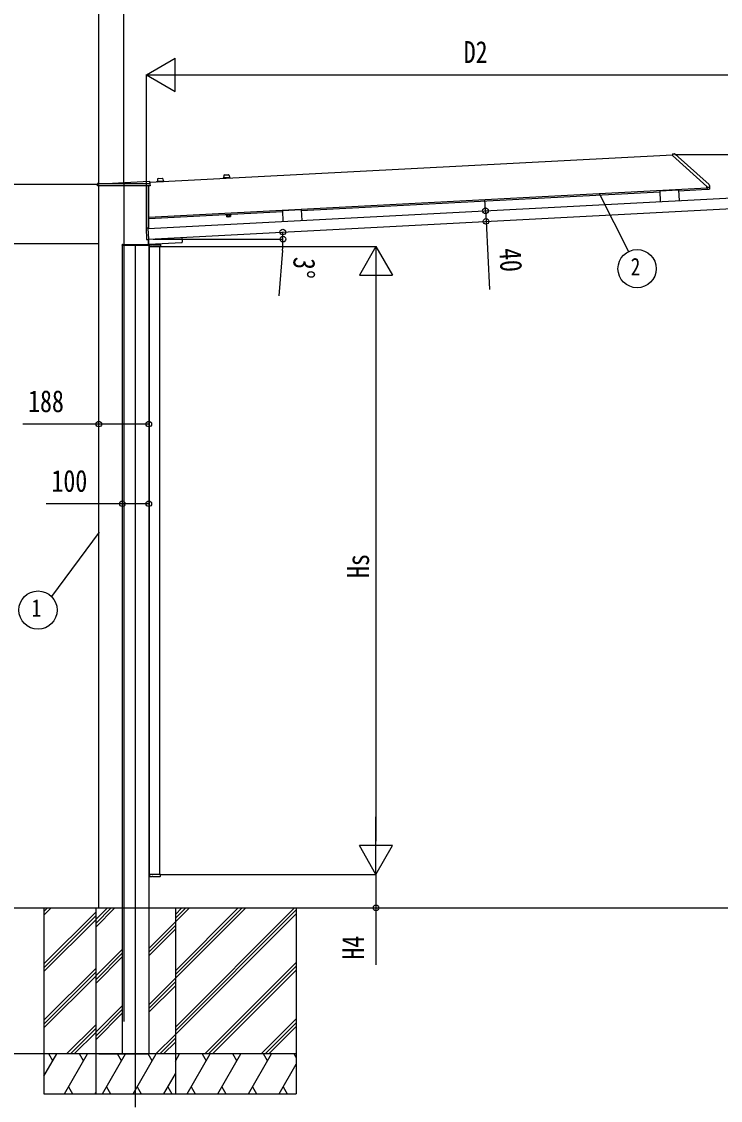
# Model space of a CAD drawing. Units: millimetres, scale not verified. Extents: x -10512 to 10512, y -7425 to 7425.
# Drawn here: x -8404 to -5773, y -5202 to -1141 of the extents above; entities that cross this region are included whole.
import ezdxf
from ezdxf.enums import TextEntityAlignment as Align

# ---------------------------------------------------------------- set-up
doc = ezdxf.new("R2010")
doc.units = ezdxf.units.MM
doc.header["$LTSCALE"] = 30
for name, color, linetype in [('0-4_YKK_12', 2, 'Continuous'), ('0-5_YKK_A1', 4, 'Continuous'), ('0-6_YKK_D', 6, 'Continuous')]:
    doc.layers.add(name, color=color, linetype=linetype)
doc.styles.add('ＭＳ ゴシック', font='')
doc.styles.get('ＭＳ ゴシック').set_extended_font_data('MS Gothic')

msp = doc.modelspace()

# ---------------------------------------------------------------- linework, layer by layer
at = {"layer": '0-4_YKK_12'}
for p, q in [((-8018.5, -1752), (-8018.5, -4904.98)), ((-7974.5, -5227.5), (-7974.49, -1980))]:
    msp.add_line(p, q, dxfattribs=at)
at = {"layer": '0-5_YKK_A1'}
for p, q in [((-7921.22, -1744.96), (-5953.45, -1641.83)), ((-5953.63, -1638.34), (-5946.03, -1638.41)), ((-5953.61, -1638.81), (-5953.63, -1638.34)), ((-5953.61, -1638.81), (-5953.31, -1644.43)), ((-5953.15, -1644.78), (-5823.66, -1761.37)), ((-5943.39, -1639.44), (-5815.53, -1754.56)), ((-8084.75, -1750.42), (-7922.51, -1741.92)), ((-7921.47, -1742.8), (-7920.49, -1751.38)), ((-7893.48, -1743.1), (-7893.55, -1741.8)), ((-7893.47, -1741.57), (-7893.48, -1743.1)), ((-7893.48, -1743.1), (-7869.51, -1741.85)), ((-7893.48, -1743.1), (-7869.51, -1741.85)), ((-7893.46, -1743.5), (-7893.48, -1743.1)), ((-7893.46, -1743.5), (-7869.49, -1742.25)), ((-7892.99, -1741.08), (-7870.21, -1739.88)), ((-7892.41, -1734.35), (-7892.47, -1741.05)), ((-7889.57, -1731.38), (-7874.63, -1730.6)), ((-7871.49, -1733.26), (-7870.74, -1739.91)), ((-7869.69, -1740.32), (-7869.51, -1741.85)), ((-7869.51, -1741.85), (-7869.59, -1740.44)), ((-7869.49, -1742.25), (-7869.51, -1741.85)), ((-7643.82, -1730.02), (-7643.89, -1728.71)), ((-7643.81, -1728.49), (-7643.82, -1730.02)), ((-7643.82, -1730.02), (-7619.86, -1728.76)), ((-7643.82, -1730.02), (-7619.86, -1728.76)), ((-7643.8, -1730.42), (-7643.82, -1730.02)), ((-7643.8, -1730.42), (-7619.84, -1729.16)), ((-7643.34, -1727.99), (-7620.55, -1726.8)), ((-7642.75, -1721.27), (-7642.81, -1727.96)), ((-7639.91, -1718.3), (-7624.98, -1717.52)), ((-7621.84, -1720.17), (-7621.08, -1726.82)), ((-7620.03, -1727.24), (-7619.86, -1728.76)), ((-7619.86, -1728.76), (-7619.93, -1727.36)), ((-7619.84, -1729.16), (-7619.86, -1728.76)), ((-8118.06, -1759.33), (-8117.99, -1751.48)), ((-8117.56, -1759.33), (-8118.06, -1759.33)), ((-7920.09, -1759.33), (-8117.56, -1759.33)), ((-8116.99, -1750.49), (-7921.48, -1750.49)), ((-8112.5, -4477.5), (-8112.5, -1759.33)), ((-7925.8, -1919.44), (-7925.8, -1759.33)), ((-7924.5, -1919.37), (-7924.5, -1759.33)), ((-7924.5, -1877.31), (-5823.21, -1767.19)), ((-7920.49, -1751.38), (-7920.49, -1751.4)), ((-7920.49, -1751.4), (-7919.58, -1759.33)), ((-7919.58, -1759.33), (-7920.09, -1759.33)), ((-7350.77, -1852.25), (-6001.2, -1781.52)), ((-5930.43, -1775.31), (-6001.33, -1779.03)), ((-6001.33, -1779.03), (-5999.27, -1818.47)), ((-5930.43, -1775.31), (-5928.36, -1814.76)), ((-5930.3, -1777.81), (-5822.95, -1772.18)), ((-5823.5, -1761.72), (-5823.41, -1763.32)), ((-5823.36, -1764.26), (-5823.41, -1763.32)), ((-5823.36, -1764.26), (-5815.73, -1764.33)), ((-5823.34, -1764.76), (-5823.36, -1764.26)), ((-5823.34, -1764.76), (-5822.95, -1772.18)), ((-5822.95, -1772.18), (-5815.34, -1771.78)), ((-5815.73, -1764.33), (-5814.32, -1764.34)), ((-5814.21, -1757.32), (-5813.89, -1763.41)), ((-5813.89, -1763.41), (-5813.82, -1764.81)), ((-7926.84, -1919.49), (-5414.57, -1787.83)), ((-7924.75, -1959.44), (-5419.16, -1828.12)), ((-7924.24, -1882.3), (-7421.67, -1855.97)), ((-7617.53, -1867.83), (-7617.44, -1869.43)), ((-7350.9, -1849.75), (-7421.8, -1853.47)), ((-7421.8, -1853.47), (-7419.73, -1892.91)), ((-7350.9, -1849.75), (-7348.83, -1889.2)), ((-7924.24, -1882.3), (-7924.5, -1877.35)), ((-7616.99, -1869.41), (-7631.98, -1870.19)), ((-7631.98, -1870.19), (-7631.72, -1875.1)), ((-7630.69, -1875.63), (-7631.72, -1875.1)), ((-7631.52, -1870.17), (-7631.61, -1868.57)), ((-7617.7, -1874.95), (-7630.69, -1875.63)), ((-7628.23, -1870), (-7627.97, -1874.91)), ((-7620.73, -1869.6), (-7620.48, -1874.52)), ((-7617.7, -1874.95), (-7616.73, -1874.32)), ((-7616.99, -1869.41), (-7616.73, -1874.32)), ((-7935.08, -1918.93), (-7932.89, -1960.88)), ((-7928.72, -1918.1), (-7934.61, -1918.41)), ((-7928.11, -1918.18), (-7926.92, -1918.12)), ((-7928.11, -1918.18), (-7928.11, -1918.18)), ((-7926.9, -1918.47), (-7926.92, -1918.12)), ((-7926.92, -1918.12), (-7926.92, -1918.12)), ((-7926.87, -1918.96), (-7926.9, -1918.47)), ((-7924.72, -1959.99), (-7926.87, -1918.96)), ((-8025, -1982.5), (-8024.92, -1980.95)), ((-8025, -1982.5), (-7924, -1982.5)), ((-8024.5, -1982.5), (-7924.5, -1982.5)), ((-8023.92, -1980), (-7925.08, -1980)), ((-7932.36, -1961.35), (-7926.47, -1961.04)), ((-7926.36, -1961.02), (-7925.47, -1978)), ((-7924.68, -1960.84), (-7925.88, -1960.9)), ((-7925.88, -1960.9), (-7925.88, -1960.9)), ((-7925.8, -1980), (-7925.8, -1960.9)), ((-7925.8, -1977.5), (-7925.5, -1977.5)), ((-7924.7, -1960.49), (-7924.72, -1959.99)), ((-7924.7, -1960.49), (-7924.68, -1960.84)), ((-7924.68, -1960.84), (-7924.68, -1960.84)), ((-7924.5, -1980.19), (-7924.5, -1978.95)), ((-7924.42, -1978.95), (-7800.09, -1972.43)), ((-7924.08, -1980.95), (-7924, -1982.5)), ((-7922.5, -1987.5), (-7922.5, -1981)), ((-7922.5, -4351.5), (-7922.5, -1987.5)), ((-7922.5, -1987.5), (-7882.5, -1987.5)), ((-7921.5, -1987.5), (-7922.5, -1987.5)), ((-7921.5, -1980), (-7911.59, -1980)), ((-7909.6, -1980), (-7911.59, -1980)), ((-7909.2, -1987.5), (-7910.19, -1987.5)), ((-7909.6, -1980), (-7881.59, -1980)), ((-7882.5, -4351.5), (-7882.5, -1987.5)), ((-7800.12, -1952.9), (-7799.15, -1971.38)), ((-7882.5, -4351.5), (-7922.5, -4351.5)), ((-7922.5, -4351.5), (-7922.5, -4358)), ((-7921.5, -4351.5), (-7922.5, -4351.5)), ((-7921.5, -4359), (-7911.59, -4359)), ((-7909.6, -4359), (-7911.59, -4359)), ((-7909.2, -4351.5), (-7910.19, -4351.5)), ((-7909.6, -4359), (-7881.59, -4359)), ((-9402.9, -4477.5), (-5052.79, -4477.5)), ((-8319.4, -4477.5), (-8319.4, -5177.5)), ((-8319.4, -4504.88), (-8292.02, -4477.5)), ((-8319.4, -4490.74), (-8306.16, -4477.5)), ((-8319.4, -4688.73), (-8124.5, -4493.83)), ((-8319.4, -4702.87), (-8124.5, -4507.97)), ((-8124.5, -4477.5), (-8124.5, -5177.5)), ((-8124.5, -4521.68), (-8080.32, -4477.5)), ((-8124.5, -4535.82), (-8066.18, -4477.5)), ((-8124.5, -4549.96), (-8052.04, -4477.5)), ((-7824.5, -4926.46), (-7375.54, -4477.5)), ((-7824.5, -4742.61), (-7559.39, -4477.5)), ((-7824.5, -4714.33), (-7587.67, -4477.5)), ((-7824.5, -4728.47), (-7573.53, -4477.5)), ((-7824.5, -4530.48), (-7771.52, -4477.5)), ((-7824.5, -4516.34), (-7785.66, -4477.5)), ((-7824.5, -4502.2), (-7799.8, -4477.5)), ((-7824.5, -4477.5), (-7824.5, -5177.5)), ((-7824.5, -4940.6), (-7369.4, -4485.5)), ((-7824.5, -4954.74), (-7369.4, -4499.65)), ((-7369.4, -4477.5), (-7369.4, -5177.5)), ((-8319.4, -4717.01), (-8124.5, -4522.11)), ((-7924.5, -4630.05), (-7824.5, -4530.05)), ((-7924.5, -4644.19), (-7824.5, -4544.19)), ((-7924.5, -4658.33), (-7824.5, -4558.33)), ((-8124.5, -4733.81), (-8024.5, -4633.81)), ((-8124.5, -4747.95), (-8024.5, -4647.95)), ((-8124.5, -4762.1), (-8024.5, -4662.1)), ((-8319.4, -4900.86), (-8124.5, -4705.96)), ((-7713.41, -5027.5), (-7369.4, -4683.49)), ((-7699.27, -5027.5), (-7369.4, -4697.64)), ((-8319.4, -4915), (-8124.5, -4720.1)), ((-8319.4, -4929.14), (-8124.5, -4734.25)), ((-7924.5, -4842.18), (-7824.5, -4742.18)), ((-7685.12, -5027.5), (-7369.4, -4711.78)), ((-7924.5, -4856.32), (-7824.5, -4756.32)), ((-7924.5, -4870.46), (-7824.5, -4770.46)), ((-8124.5, -4945.94), (-8024.5, -4845.94)), ((-8124.5, -4960.08), (-8024.5, -4860.08)), ((-8124.5, -4974.23), (-8024.5, -4874.23)), ((-7501.28, -5027.5), (-7369.4, -4895.62)), ((-7487.13, -5027.5), (-7369.4, -4909.77)), ((-8233.91, -5027.5), (-8124.5, -4918.09)), ((-8219.77, -5027.5), (-8124.5, -4932.23)), ((-8205.62, -5027.5), (-8124.5, -4946.38)), ((-7897.69, -5027.5), (-7824.5, -4954.31)), ((-7472.99, -5027.5), (-7369.4, -4923.91)), ((-7883.55, -5027.5), (-7824.5, -4968.45)), ((-7869.41, -5027.5), (-7824.5, -4982.59)), ((-7369.4, -5027.5), (-8319.4, -5027.5)), ((-8319.4, -5111.33), (-8271, -5027.5)), ((-8286, -5053.48), (-8301, -5027.5)), ((-8242.13, -5177.5), (-8155.53, -5027.5)), ((-8170.53, -5053.48), (-8185.53, -5027.5)), ((-7824.5, -5027.5), (-8124.5, -5027.5)), ((-8112.5, -5027.5), (-7925.8, -5027.5)), ((-8098.81, -5177.5), (-8012.21, -5027.5)), ((-8027.21, -5053.48), (-8042.21, -5027.5)), ((-8024.5, -5027.5), (-7924.5, -5027.5)), ((-7983.34, -5177.5), (-7896.74, -5027.5)), ((-7911.74, -5053.48), (-7926.74, -5027.5)), ((-7824.5, -5054.14), (-7809.12, -5027.5)), ((-7780.25, -5177.5), (-7693.65, -5027.5)), ((-7723.65, -5027.5), (-7708.65, -5053.48)), ((-7664.78, -5177.5), (-7578.18, -5027.5)), ((-7593.18, -5053.48), (-7608.18, -5027.5)), ((-7549.31, -5177.5), (-7462.71, -5027.5)), ((-7477.71, -5053.48), (-7492.71, -5027.5)), ((-7369.4, -5041.08), (-7377.24, -5027.5)), ((-7824.12, -5053.48), (-7824.5, -5052.83)), ((-7433.84, -5177.5), (-7369.4, -5065.88)), ((-7867.87, -5177.5), (-7824.5, -5102.38)), ((-8227.13, -5151.52), (-8212.14, -5177.5)), ((-8083.81, -5151.52), (-8068.81, -5177.5)), ((-7968.34, -5151.52), (-7953.34, -5177.5)), ((-7852.87, -5151.52), (-7837.88, -5177.5)), ((-7765.25, -5151.52), (-7750.26, -5177.5)), ((-7649.78, -5151.52), (-7634.78, -5177.5)), ((-7534.31, -5151.52), (-7519.31, -5177.5)), ((-7418.84, -5151.52), (-7403.84, -5177.5)), ((-8319.4, -5177.5), (-7369.4, -5177.5)), ((-8126.66, -5177.5), (-8124.5, -5173.75)), ((-8124.5, -5177.5), (-7824.5, -5177.5))]:
    msp.add_line(p, q, dxfattribs=at)
for points in [[(-5813.82, -1764.81), (-5813.46, -1771.68), (-5815.34, -1771.78)], [(-8024.5, -1982.5), (-8024.5, -4477.5), (-8024.5, -5027.5)], [(-7924.5, -1982.5), (-7924.5, -4477.5), (-7924.5, -5027.5)], [(-7910.19, -1987.5), (-7911.19, -1987.5), (-7921.5, -1987.5)], [(-7880.6, -1980.94), (-7880.19, -1987.5), (-7881.19, -1987.5), (-7909.2, -1987.5)], [(-7910.19, -4351.5), (-7911.19, -4351.5), (-7921.5, -4351.5)], [(-7880.6, -4358.06), (-7880.19, -4351.5), (-7881.19, -4351.5), (-7909.2, -4351.5)]]:
    msp.add_lwpolyline(points, dxfattribs=at)
msp.add_lwpolyline([(-7633.14, -1867.05), (-7616.16, -1866.16), (-7616.08, -1867.76), (-7633.05, -1868.65)], close=True, dxfattribs=at)
for centre, radius, start, end in [((-5952.81, -1644.41), 0.5, 183, 228), ((-5946.07, -1642.41), 4, 48, 89.5), ((-7922.46, -1742.92), 1, 6.5, 93.00032), ((-7892.97, -1741.57), 0.5, 93, 179.5), ((-7889.41, -1734.38), 3, 93, 179.5), ((-7874.48, -1733.6), 3, 6.5, 93), ((-7870.18, -1740.38), 0.5, 6.5, 93), ((-7643.31, -1728.49), 0.5, 93, 179.5), ((-7639.75, -1721.29), 3, 93, 179.5), ((-7624.82, -1720.51), 3, 6.5, 93), ((-7620.53, -1727.3), 0.5, 6.5, 93), ((-8116.99, -1751.49), 1, 90, 176.5048), ((-8116.99, -1751.49), 1, 176.5048, 179.5), ((-8087.37, -1700.49), 50, 270, 273.00032), ((-7921.48, -1751.49), 1, 6.5, 90), ((-5824, -1761.74), 0.5, 3, 48), ((-5818.21, -1757.53), 4, 3, 48), ((-5814.32, -1764.84), 0.5, 3, 89.5), ((-7629.99, -1872.27), 3.32, 238.61575, 307.38425), ((-7624.84, -1862.89), 12.42, 255.41205, 290.58795), ((-7618.75, -1871.68), 3.32, 238.61575, 307.38425), ((-7928.45, -1915.33), 2.86, 266.50896, 273.26043), ((-8023.92, -1981), 1, 90, 177), ((-7925.74, -1965.18), 4.28, 91.78658, 98.68179), ((-7924.48, -1977.95), 1, 183, 273), ((-7925.08, -1981), 1, 3, 90), ((-7921.5, -1981), 1, 90, 180), ((-7881.59, -1981), 1, 3.5, 90), ((-7800.15, -1971.43), 1, 273, 3), ((-7921.5, -4358), 1, 180, 270), ((-7881.59, -4358), 1, 270, 356.5)]:
    msp.add_arc(centre, radius, start, end, dxfattribs=at)
for centre, major_axis, ratio, start_param, end_param in [((-7934.58, -1918.91), (-0.373, 0.336), 0.99628, 5.4996506, 7.06672), ((-7928.7, -1918.4), (0.016, -0.3), 0.998135, 2.3281144, 3.1415927), ((-7928.12, -1918.14), (-0.599, -0.031), 0.061163, 1.2604966, 1.5707963), ((-7932.39, -1960.85), (-0.336, -0.373), 0.99628, 5.4996506, 7.06672), ((-7926.48, -1960.74), (0.016, -0.3), 0.998135, 0, 0.8133487)]:
    msp.add_ellipse(centre, major_axis=major_axis, ratio=ratio, start_param=start_param, end_param=end_param, dxfattribs=at)
at = {"layer": '0-6_YKK_D'}
for p, q in [((-8112.5, -1743.5), (-8112.5, -740.41)), ((-8112.5, -1753.5), (-8112.5, -1040.41)), ((-8018.5, -1751), (-8018.5, -1040.41)), ((-8018.5, -1751), (-8018.5, -1040.41)), ((-7933.5, -1341.41), (-7825.25, -1278.91)), ((-7825.25, -1403.91), (-7825.25, -1278.91)), ((-7933.5, -1919.34), (-7933.5, -1340.41)), ((-7933.5, -1341.41), (-7825.25, -1403.91)), ((-7933.5, -1341.41), (-7717, -1341.41)), ((-7808.5, -1341.41), (-5537.5, -1341.41)), ((-5944.46, -1641.41), (-4547.53, -1641.41)), ((-8113.5, -1754.5), (-8920.4, -1754.5)), ((-6657.29, -1852.96), (-6659.51, -1810.51)), ((-6228.64, -1788.43), (-6118.75, -2006.72)), ((-6657.29, -1852.96), (-6655.19, -1892.9)), ((-6655.19, -1892.9), (-6641.74, -2149.55)), ((-8113.5, -1977.5), (-8620.4, -1977.5)), ((-7907.65, -1959.53), (-7418.5, -1959.53)), ((-7881.5, -1987.5), (-7068.4, -1987.5)), ((-7069.4, -1987.5), (-7131.9, -2095.75)), ((-7069.4, -1987.5), (-7006.9, -2095.75)), ((-7069.4, -1987.5), (-7069.4, -2204.01)), ((-7421.29, -2001.99), (-7435.69, -2173.39)), ((-7131.9, -2095.75), (-7006.9, -2095.75)), ((-7069.4, -2112.5), (-7069.4, -4226.5)), ((-8111.2, -3062.66), (-8290.99, -3305.3)), ((-8111.2, -3062.66), (-8290.99, -3305.3)), ((-7069.4, -4351.5), (-7069.4, -4134.99)), ((-7069.4, -4351.5), (-7131.9, -4243.25)), ((-7006.9, -4243.25), (-7131.9, -4243.25)), ((-7069.4, -4351.5), (-7006.9, -4243.25)), ((-7881.5, -4351.5), (-7068.4, -4351.5)), ((-7881.5, -4351.5), (-7068.4, -4351.5)), ((-8320.4, -5027.5), (-8920.4, -5027.5))]:
    msp.add_line(p, q, dxfattribs=at)
for points in [[(-7924.5, -2655.82), (-8112.5, -2655.82), (-8399, -2655.82)], [(-7924.5, -2955.82), (-8024.5, -2955.82), (-8311, -2955.82)], [(-7069.4, -4351.5), (-7069.4, -4477.5), (-7069.4, -4692)]]:
    msp.add_lwpolyline(points, dxfattribs=at)
for centre, radius in [((-6657.29, -1852.96), 10.62), ((-6655.19, -1892.9), 10.62), ((-7420.2, -1932.99), 10.62), ((-7419.5, -1959.53), 10.62), ((-6086.37, -2071.03), 72), ((-8112.5, -2655.82), 10.62), ((-7924.5, -2655.82), 10.62), ((-8024.5, -2955.82), 10.62), ((-7924.5, -2955.82), 10.62), ((-8341.72, -3356.4), 72), ((-8341.72, -3356.4), 72), ((-7069.4, -4477.5), 10.62)]:
    msp.add_circle(centre, radius, dxfattribs=at)
for start, end in [(360, 3), (355.19565, 360)]:
    msp.add_arc((-7926.5, -1959.53), 507, start, end, dxfattribs=at)

# ---------------------------------------------------------------- texts
at = {"layer": '0-6_YKK_D', "style": 'ＭＳ ゴシック', "width": 0.8}
for s, height, p in [('D2', 82.48, (-6739, -1321.41)), ('2', 65.98, (-6110.37, -2116.03)), ('188', 82.48, (-8379, -2635.82)), ('100', 82.48, (-8291, -2935.82)), ('1', 65.98, (-8365.72, -3401.4)), ('1', 65.98, (-8365.72, -3401.4))]:
    msp.add_text(s, height=height, dxfattribs=at).set_placement(p, align=Align.BOTTOM_LEFT)
for s, rotation, p in [('3°', 265.196, (-7403.03, -2023.6)), ('40', 273, (-6629.73, -1996.71)), ('Hs', 90, (-7071.07, -3235.5)), ('H4', 90, (-7089.4, -4672))]:
    msp.add_text(s, height=82.48, rotation=rotation, dxfattribs=at).set_placement(p, align=Align.BOTTOM_LEFT)

doc.saveas('drawing.dxf')
